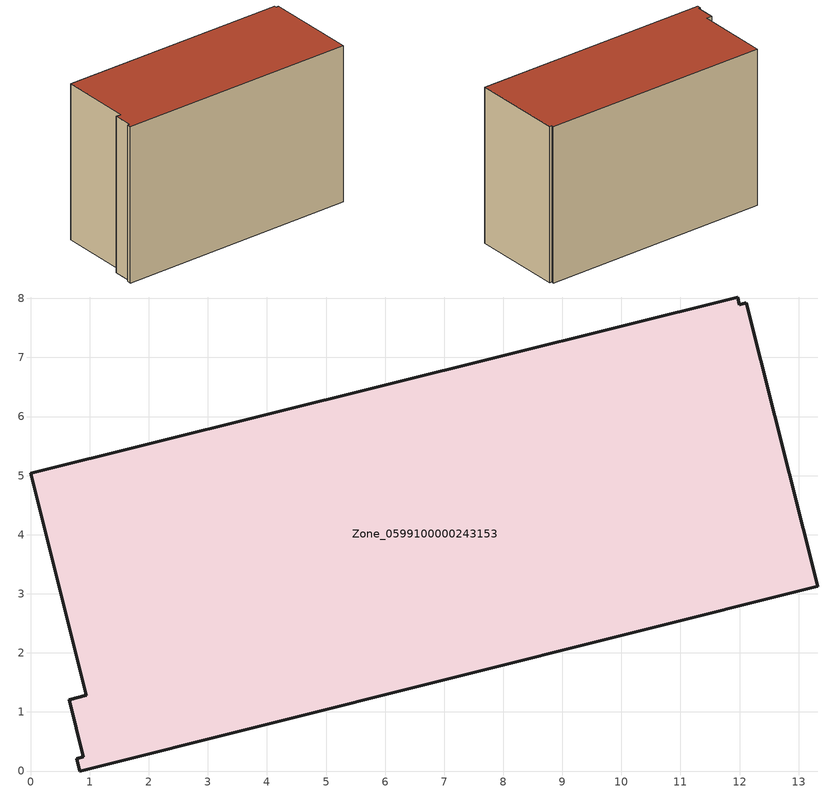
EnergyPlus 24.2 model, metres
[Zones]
Zone_0599100000243153
 floor ground (C_G): 12.11,7.93 13.33,3.12 0.83,0 0.78,0.21 0.89,0.24 0.65,1.21 0.94,1.28 0,5.04 11.97,8.02 11.99,7.9 z0
 wall outside (C_F): 0.94,1.28 0.65,1.21 0.89,0.24 0.78,0.21 0.83,0 13.33,3.12 12.11,7.93 11.99,7.9 11.97,8.02 0,5.04 0.94,1.28 z0:8.47
 roof outside (C_R): 13.33,3.12 12.11,7.93 11.99,7.9 11.97,8.02 0,5.04 0.94,1.28 0.65,1.21 0.89,0.24 0.78,0.21 0.83,0 z8.47
[BUILDING]
Pand.0599100000243153: North Axis=0; Terrain=City; Loads Convergence Tolerance Value=0.04; Temperature Convergence Tolerance Value=0.4; Solar Distribution=FullExterior; Maximum Number of Warmup Days=25; Minimum Number of Warmup Days=1
[Site:Location]
Rotterdam.The.Hague.AP_ZH_NLD Design_Conditions: Latitude=51.96; Longitude=4.45; Time Zone=1; Elevation=-4.5
[SITE:GROUNDTEMPERATURE:BUILDINGSURFACE]
18, 18, 18, 18, 18, 18, 18, 18, 18, 18, 18, 18
[MATERIAL] Thermal Absorptance=0.9; Solar Absorptance=0.7; Visible Absorptance=0.7
Name | Roughness | Thickness | Conductivity | Density | Specific Heat
G.TI.1975-1991 | MediumSmooth | 0.15 | 0.288461 | 540 | 1210
F.TI.1975-1991 | Rough | 0.3 | 0.230769 | 1920 | 840
R.TI.1975-1991 | MediumRough | 0.2 | 0.153846 | 1500 | 1000
[CONSTRUCTION]
C_G: G.TI.1975-1991
C_F: F.TI.1975-1991
C_R: R.TI.1975-1991
[ZONE]
Zone_0599100000243153: Type=1; Multiplier=1; Ceiling Height=Autocalculate; Volume=Autocalculate; Floor Area=autocalculate; Part of Total Floor Area=Yes
[ZONEINFILTRATION:DESIGNFLOWRATE]
Infil_Zone_0599100000243153: Zone or ZoneList or Space or SpaceList=Zone_0599100000243153; Schedule=AlwaysOn; Design Flow Rate Calculation Method=Flow/Area; Flow Rate per Floor Area=0.003; Constant Term Coefficient=1; Temperature Term Coefficient=0; Velocity Term Coefficient=0; Velocity Squared Term Coefficient=0
[HVACTEMPLATE:ZONE:IDEALLOADSAIRSYSTEM]
Zone_0599100000243153: Maximum Heating Supply Air Temperature=50; Minimum Cooling Supply Air Temperature=13; Maximum Heating Supply Air Humidity Ratio=0.0156; Minimum Cooling Supply Air Humidity Ratio=0.0077; Heating Limit=NoLimit; Cooling Limit=NoLimit; Dehumidification Control Type=ConstantSensibleHeatRatio; Cooling Sensible Heat Ratio=0.7; Dehumidification Setpoint=60; Humidification Control Type=None; Humidification Setpoint=30; Outdoor Air Method=None; Outdoor Air Flow Rate per Person=0.00944; Outdoor Air Flow Rate per Zone Floor Area=0; Outdoor Air Flow Rate per Zone=0; Demand Controlled Ventilation Type=None; Outdoor Air Economizer Type=NoEconomizer; Heat Recovery Type=None; Sensible Heat Recovery Effectiveness=0.7; Latent Heat Recovery Effectiveness=0.65
[ZONECONTROL:THERMOSTAT]
ThermostatControl_Zone_0599100000243153: Zone or ZoneList=Zone_0599100000243153; Control Type Schedule=DualSetpointControlType; Control 1=Thermostat_Zone_0599100000243153; Temperature Difference Between Cutout And Setpoint=0
[THERMOSTATSETPOINT:DUALSETPOINT]
Thermostat_Zone_0599100000243153: Heating Setpoint Temperature Schedule=HeatingSetpoint_Zone_0599100000243153; Cooling Setpoint Temperature Schedule=CoolingSetpoint_Zone_0599100000243153
[SCHEDULE:COMPACT]
HeatingSetpoint_Zone_0599100000243153: Through: 12/31, For: AllDays, Until: 24:00, 21
CoolingSetpoint_Zone_0599100000243153: Through: 12/31, For: AllDays, Until: 24:00, 24
DualSetpointControlType: Through: 12/31, For: AllDays, Until: 24:00, 4
AlwaysOn: Through: 12/31, For: AllDays, Until: 24:00, 1
